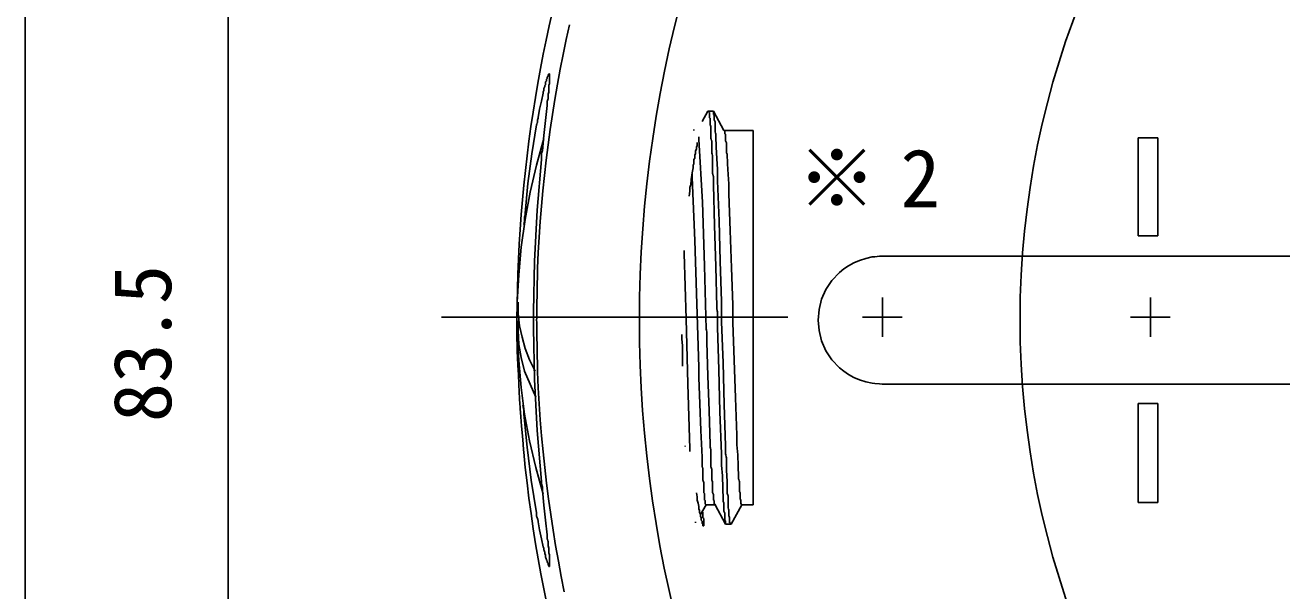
# Model space of a CAD drawing. Units: millimetres on the paper. Extents: x -139 to 141, y -98 to 91.
# Drawn here: x 43.06 to 74.91, y 19.87 to 34.21 of the extents above; entities that cross this region are included whole.
import ezdxf
from ezdxf.enums import TextEntityAlignment as Align

# ---------------------------------------------------------------- set-up
doc = ezdxf.new("R2010")
doc.units = ezdxf.units.MM
for name, color, linetype in [('0-1_外形線', 4, 'Continuous'), ('0-3_レイヤー_1_0', 4, 'Continuous'), ('0-8_寸法線', 4, 'Continuous')]:
    doc.layers.add(name, color=color, linetype=linetype)
doc.styles.add('ＭＳ ゴシック', font='')
doc.styles.get('ＭＳ ゴシック').set_extended_font_data('MS Gothic')

msp = doc.modelspace()

# ---------------------------------------------------------------- linework, layer by layer
at = {"layer": '0-1_外形線'}
for p, q in [((43.061, -10.287), (43.061, 85.689)), ((60.215, 31.764), (60.359, 32.031)), ((60.482, 32.031), (60.379, 32.031)), ((60.502, 32.031), (60.769, 31.538)), ((60.009, 31.538), (60.009, 31.559)), ((60.769, 31.538), (61.509, 31.538)), ((56.208, 31.333), (56.023, 30.655)), ((60.091, 31.23), (60.091, 31.148)), ((71.268, 31.353), (71.761, 31.353)), ((71.268, 28.867), (71.268, 31.353)), ((71.761, 31.353), (71.761, 28.867)), ((60.05, 30.942), (60.03, 30.922)), ((60.03, 30.922), (60.03, 30.839)), ((60.071, 31.065), (60.05, 31.024)), ((60.05, 31.024), (60.05, 30.942)), ((60.091, 31.148), (60.071, 31.127)), ((60.071, 31.127), (60.071, 31.065)), ((56.023, 30.655), (55.859, 29.977)), ((60.009, 30.696), (59.989, 30.655)), ((60.03, 30.839), (60.009, 30.798)), ((60.009, 30.798), (60.009, 30.696)), ((55.859, 29.977), (55.736, 29.278)), ((59.907, 29.997), (59.886, 29.874)), ((59.907, 30.1), (59.907, 29.997)), ((55.736, 29.278), (55.633, 28.579)), ((55.715, 29.237), (55.695, 29.155)), ((71.761, 28.867), (71.268, 28.867)), ((55.633, 28.579), (55.571, 27.881)), ((64.776, 28.353), (77.761, 28.353)), ((55.571, 27.881), (55.53, 27.182)), ((55.551, 27.182), (55.551, 26.895)), ((64.783, 26.303), (64.783, 27.307)), ((71.577, 26.303), (71.577, 27.307)), ((62.392, 26.805), (53.615, 26.805)), ((55.551, 26.895), (55.592, 26.587)), ((55.571, 26.792), (55.551, 26.463)), ((64.281, 26.805), (65.285, 26.805)), ((71.074, 26.805), (72.079, 26.805)), ((55.551, 26.463), (55.571, 26.114)), ((55.592, 26.587), (55.654, 26.299)), ((55.53, 26.402), (55.571, 25.703)), ((55.571, 26.114), (55.633, 25.785)), ((55.654, 26.299), (55.736, 26.011)), ((55.736, 26.011), (55.839, 25.724)), ((55.571, 25.703), (55.633, 25.025)), ((55.633, 25.785), (55.715, 25.436)), ((55.839, 25.724), (55.982, 25.436)), ((55.715, 25.436), (56.003, 24.779)), ((55.633, 25.025), (55.715, 24.347)), ((77.761, 25.107), (64.776, 25.107)), ((71.268, 24.614), (71.761, 24.614)), ((71.268, 22.108), (71.268, 24.614)), ((71.761, 24.614), (71.761, 22.108)), ((55.715, 24.347), (55.839, 23.669)), ((55.839, 23.669), (56.003, 22.991)), ((59.783, 23.525), (59.783, 23.546)), ((56.003, 22.991), (56.188, 22.313)), ((60.071, 22.354), (60.091, 22.251)), ((60.091, 22.251), (60.091, 22.169)), ((60.091, 22.169), (60.112, 22.087)), ((60.112, 22.087), (60.133, 22.005)), ((60.133, 22.005), (60.133, 21.943)), ((60.317, 22.046), (60.174, 21.799)), ((60.317, 22.046), (60.543, 22.046)), ((60.811, 21.553), (60.543, 22.046)), ((61.221, 22.046), (60.954, 21.553)), ((61.221, 22.046), (61.509, 22.046)), ((71.761, 22.108), (71.268, 22.108)), ((60.133, 21.943), (60.153, 21.902)), ((60.153, 21.902), (60.153, 21.861)), ((60.153, 21.861), (60.174, 21.799)), ((60.174, 21.799), (60.174, 21.758)), ((60.174, 21.758), (60.194, 21.717)), ((60.194, 21.717), (60.194, 21.656)), ((60.194, 21.656), (60.215, 21.635)), ((60.235, 21.841), (60.215, 21.882)), ((60.235, 21.717), (60.235, 21.841)), ((60.256, 21.697), (60.235, 21.717)), ((60.256, 21.676), (60.256, 21.697)), ((60.256, 21.512), (60.256, 21.676)), ((60.05, 21.594), (60.05, 21.615)), ((60.215, 21.635), (60.215, 21.573)), ((60.215, 21.573), (60.235, 21.553)), ((60.235, 21.553), (60.235, 21.512)), ((60.235, 21.512), (60.256, 21.512)), ((60.934, 21.553), (60.831, 21.553))]:
    msp.add_line(p, q, dxfattribs=at)
for points in [[(58.884, 30.761), (58.963, 31.333), (59.052, 31.903), (59.152, 32.473), (59.262, 33.041), (59.383, 33.607), (59.514, 34.171), (59.656, 34.734)], [(56.423, 34.553), (56.342, 34.193), (56.264, 33.831), (56.19, 33.469), (56.12, 33.105), (56.054, 32.74), (55.992, 32.374), (55.933, 32.006), (55.878, 31.638), (55.827, 31.268), (55.78, 30.897), (55.737, 30.526), (55.698, 30.153)], [(56.853, 34.22), (56.771, 33.844), (56.693, 33.467), (56.619, 33.089), (56.55, 32.709), (56.484, 32.327)], [(56.291, 32.853), (56.285, 32.848), (56.275, 32.838), (56.27, 32.832)], [(56.27, 32.832), (56.27, 32.822), (56.27, 32.802), (56.27, 32.791)], [(56.311, 32.915), (56.306, 32.909), (56.296, 32.899), (56.291, 32.894)], [(56.291, 32.894), (56.291, 32.883), (56.291, 32.864), (56.291, 32.853)], [(56.311, 32.956), (56.311, 32.945), (56.311, 32.925), (56.311, 32.915)], [(56.332, 32.956), (56.326, 32.956), (56.316, 32.956), (56.311, 32.956)], [(56.332, 32.976), (56.332, 32.971), (56.332, 32.961), (56.332, 32.956)], [(56.352, 32.976), (56.347, 32.976), (56.337, 32.976), (56.332, 32.976)], [(56.352, 32.73), (56.352, 32.794), (56.352, 32.912), (56.352, 32.976)], [(56.188, 32.483), (56.146, 32.278), (56.095, 32.074), (56.065, 31.867)], [(56.208, 32.565), (56.203, 32.555), (56.193, 32.535), (56.188, 32.524)], [(56.188, 32.524), (56.188, 32.514), (56.188, 32.494), (56.188, 32.483)], [(56.229, 32.648), (56.224, 32.637), (56.214, 32.617), (56.208, 32.606)], [(56.208, 32.606), (56.208, 32.596), (56.208, 32.576), (56.208, 32.565)], [(56.249, 32.709), (56.244, 32.698), (56.234, 32.679), (56.229, 32.668)], [(56.229, 32.668), (56.229, 32.663), (56.229, 32.653), (56.229, 32.648)], [(56.27, 32.791), (56.265, 32.786), (56.255, 32.776), (56.249, 32.771)], [(56.249, 32.771), (56.249, 32.755), (56.249, 32.725), (56.249, 32.709)], [(56.311, 32.339), (56.314, 32.458), (56.329, 32.509), (56.332, 32.627)], [(56.332, 32.689), (56.337, 32.699), (56.347, 32.719), (56.352, 32.73)], [(56.332, 32.627), (56.332, 32.643), (56.332, 32.673), (56.332, 32.689)], [(56.484, 32.327), (56.423, 31.945), (56.366, 31.56), (56.313, 31.175), (56.264, 30.788), (56.219, 30.4), (56.179, 30.011), (56.144, 29.62), (56.112, 29.228), (56.085, 28.835), (56.062, 28.441), (56.044, 28.045)], [(56.167, 31.024), (56.204, 31.409), (56.244, 31.794), (56.291, 32.175)], [(56.291, 32.278), (56.296, 32.294), (56.306, 32.323), (56.311, 32.339)], [(56.291, 32.175), (56.291, 32.202), (56.291, 32.251), (56.291, 32.278)], [(56.065, 31.867), (56.059, 31.851), (56.049, 31.821), (56.044, 31.805)], [(60.379, 32.031), (60.374, 32.031), (60.364, 32.031), (60.359, 32.031)], [(60.379, 32.011), (60.379, 32.016), (60.379, 32.026), (60.379, 32.031)], [(60.4, 31.99), (60.394, 31.995), (60.384, 32.005), (60.379, 32.011)], [(60.4, 31.867), (60.4, 31.899), (60.4, 31.958), (60.4, 31.99)], [(60.42, 31.846), (60.415, 31.852), (60.405, 31.861), (60.4, 31.867)], [(60.502, 32.031), (60.497, 32.031), (60.487, 32.031), (60.482, 32.031)], [(60.502, 31.949), (60.502, 31.97), (60.502, 32.01), (60.502, 32.031)], [(60.523, 31.928), (60.518, 31.934), (60.508, 31.944), (60.502, 31.949)], [(60.523, 31.805), (60.523, 31.837), (60.523, 31.896), (60.523, 31.928)], [(56.023, 31.682), (55.904, 30.943), (55.801, 30.19), (55.736, 29.442)], [(56.044, 31.744), (56.039, 31.728), (56.029, 31.698), (56.023, 31.682)], [(56.044, 31.805), (56.044, 31.789), (56.044, 31.759), (56.044, 31.744)], [(60.42, 31.682), (60.42, 31.724), (60.42, 31.804), (60.42, 31.846)], [(60.441, 31.62), (60.435, 31.636), (60.426, 31.666), (60.42, 31.682)], [(60.441, 31.333), (60.441, 31.407), (60.441, 31.546), (60.441, 31.62)], [(60.543, 31.764), (60.538, 31.775), (60.528, 31.794), (60.523, 31.805)], [(60.543, 31.518), (60.543, 31.581), (60.543, 31.7), (60.543, 31.764)], [(60.769, 31.538), (60.775, 31.538), (60.785, 31.538), (60.79, 31.538)], [(60.79, 31.538), (60.79, 31.517), (60.79, 31.477), (60.79, 31.456)], [(61.509, 31.538), (61.509, 31.527), (61.509, 31.508), (61.509, 31.497)], [(60.133, 31.312), (60.133, 31.328), (60.133, 31.358), (60.133, 31.374)], [(60.317, 26.504), (60.277, 28.109), (60.223, 29.723), (60.133, 31.312)], [(60.461, 31.271), (60.456, 31.287), (60.446, 31.317), (60.441, 31.333)], [(60.461, 30.963), (60.461, 31.043), (60.461, 31.191), (60.461, 31.271)], [(60.564, 31.456), (60.559, 31.472), (60.549, 31.502), (60.543, 31.518)], [(60.564, 31.394), (60.564, 31.41), (60.564, 31.44), (60.564, 31.456)], [(60.605, 30.552), (60.587, 30.829), (60.571, 31.117), (60.564, 31.394)], [(60.79, 31.456), (60.795, 31.451), (60.805, 31.441), (60.811, 31.435)], [(60.811, 31.435), (60.811, 31.393), (60.811, 31.314), (60.811, 31.271)], [(60.811, 31.271), (60.816, 31.26), (60.826, 31.241), (60.831, 31.23)], [(60.831, 31.23), (60.831, 31.166), (60.831, 31.047), (60.831, 30.983)], [(61.509, 31.497), (61.509, 28.36), (61.509, 25.224), (61.509, 22.087)], [(56.147, 30.963), (56.152, 30.979), (56.162, 31.008), (56.167, 31.024)], [(56.147, 30.798), (56.147, 30.841), (56.147, 30.92), (56.147, 30.963)], [(60.482, 30.881), (60.477, 30.902), (60.467, 30.941), (60.461, 30.963)], [(60.831, 30.983), (60.836, 30.973), (60.846, 30.953), (60.852, 30.942)], [(60.852, 30.942), (60.859, 30.695), (60.872, 30.42), (60.893, 30.182)], [(55.941, 26.936), (55.969, 28.225), (56.035, 29.52), (56.147, 30.798)], [(59.51, 19.306), (59.379, 19.871), (59.258, 20.437), (59.148, 21.005), (59.049, 21.574), (58.96, 22.144), (58.882, 22.716), (58.814, 23.289), (58.756, 23.862), (58.709, 24.437), (58.673, 25.012), (58.646, 25.587), (58.631, 26.163), (58.626, 26.738), (58.631, 27.314), (58.647, 27.89), (58.674, 28.465), (58.711, 29.04), (58.758, 29.615), (58.816, 30.188), (58.884, 30.761)], [(59.989, 30.593), (59.963, 30.461), (59.938, 30.293), (59.927, 30.161)], [(59.989, 30.655), (59.989, 30.639), (59.989, 30.609), (59.989, 30.593)], [(60.482, 30.449), (60.482, 30.561), (60.482, 30.769), (60.482, 30.881)], [(59.968, 30.449), (59.968, 30.422), (59.968, 30.373), (59.968, 30.346)], [(59.968, 30.346), (60.03, 28.745), (60.079, 27.142), (60.133, 25.539)], [(60.502, 30.367), (60.497, 30.388), (60.487, 30.428), (60.482, 30.449)], [(60.502, 30.161), (60.502, 30.215), (60.502, 30.314), (60.502, 30.367)], [(60.605, 30.264), (60.605, 30.339), (60.605, 30.477), (60.605, 30.552)], [(60.708, 27.203), (60.673, 28.223), (60.644, 29.245), (60.605, 30.264)], [(55.698, 30.153), (55.663, 29.779), (55.631, 29.404), (55.604, 29.028), (55.581, 28.652), (55.561, 28.274), (55.546, 27.896), (55.535, 27.516), (55.527, 27.136), (55.524, 26.755), (55.525, 26.373), (55.53, 25.991)], [(59.927, 30.161), (59.922, 30.146), (59.912, 30.116), (59.907, 30.1)], [(60.585, 27.059), (60.567, 28.093), (60.533, 29.129), (60.502, 30.161)], [(60.893, 30.182), (60.893, 30.118), (60.893, 29.999), (60.893, 29.935)], [(60.893, 29.935), (60.929, 28.998), (60.957, 28.058), (60.995, 27.121)], [(55.736, 29.442), (55.73, 29.416), (55.721, 29.366), (55.715, 29.34)], [(55.715, 29.34), (55.715, 29.313), (55.715, 29.264), (55.715, 29.237)], [(59.763, 28.415), (59.763, 28.436), (59.763, 28.476), (59.763, 28.497)], [(59.907, 23.464), (59.855, 25.113), (59.808, 26.764), (59.763, 28.415)], [(64.776, 28.353), (64.712, 28.348), (64.593, 28.338), (64.529, 28.333)], [(56.044, 28.045), (56.043, 27.989), (56.041, 27.84), (56.037, 27.629), (56.034, 27.388), (56.03, 27.146), (56.027, 26.936), (56.024, 26.787), (56.023, 26.73)], [(64.529, 28.333), (64.363, 28.294), (64.208, 28.243), (64.063, 28.182), (63.929, 28.11), (63.806, 28.028), (63.694, 27.938), (63.501, 27.734), (63.351, 27.506), (63.244, 27.258), (63.18, 26.997), (63.158, 26.73), (63.18, 26.464), (63.244, 26.203), (63.351, 25.955), (63.501, 25.726), (63.694, 25.523), (63.806, 25.433), (63.929, 25.351), (64.063, 25.279), (64.208, 25.217), (64.363, 25.167), (64.529, 25.128)], [(60.708, 26.689), (60.708, 26.77), (60.708, 26.946), (60.708, 27.123), (60.708, 27.203)], [(60.995, 27.121), (60.995, 27.004), (60.995, 26.786), (60.995, 26.669)], [(55.941, 26.525), (55.941, 26.631), (55.941, 26.829), (55.941, 26.936)], [(60.605, 26.936), (60.6, 26.968), (60.59, 27.027), (60.585, 27.059)], [(60.605, 26.545), (60.605, 26.647), (60.605, 26.835), (60.605, 26.936)], [(56.147, 22.642), (56.038, 23.93), (55.969, 25.227), (55.941, 26.525)], [(56.023, 26.73), (56.024, 26.674), (56.027, 26.525), (56.03, 26.314), (56.034, 26.073), (56.037, 25.831), (56.041, 25.621), (56.043, 25.472), (56.044, 25.415)], [(60.338, 26.402), (60.333, 26.428), (60.323, 26.478), (60.317, 26.504)], [(60.708, 23.34), (60.668, 24.407), (60.638, 25.477), (60.605, 26.545)], [(60.811, 23.546), (60.776, 24.593), (60.749, 25.643), (60.708, 26.689)], [(60.995, 26.669), (61.031, 25.717), (61.059, 24.763), (61.098, 23.813)], [(59.701, 26.258), (59.701, 26.284), (59.701, 26.334), (59.701, 26.361)], [(59.722, 25.662), (59.721, 25.858), (59.723, 26.075), (59.701, 26.258)], [(60.338, 26.176), (60.338, 26.234), (60.338, 26.343), (60.338, 26.402)], [(60.42, 23.566), (60.393, 24.436), (60.363, 25.305), (60.338, 26.176)], [(55.53, 25.991), (55.533, 25.935), (55.54, 25.788), (55.55, 25.581), (55.561, 25.344), (55.572, 25.106), (55.582, 24.899), (55.589, 24.752), (55.592, 24.696)], [(59.722, 25.559), (59.722, 25.586), (59.722, 25.635), (59.722, 25.662)], [(60.133, 25.539), (60.133, 25.469), (60.133, 25.341), (60.133, 25.272)], [(56.044, 25.415), (56.063, 25.009), (56.086, 24.603), (56.115, 24.199), (56.147, 23.796), (56.185, 23.394), (56.227, 22.993), (56.273, 22.594), (56.324, 22.197), (56.38, 21.801), (56.44, 21.406), (56.504, 21.013), (56.573, 20.621), (56.646, 20.231), (56.724, 19.842)], [(60.133, 25.272), (60.161, 24.603), (60.183, 23.927), (60.215, 23.258)], [(64.529, 25.128), (64.593, 25.122), (64.712, 25.113), (64.776, 25.107)], [(55.592, 24.696), (55.596, 24.64), (55.608, 24.491), (55.624, 24.28), (55.643, 24.039), (55.662, 23.797), (55.679, 23.587), (55.69, 23.438), (55.695, 23.381)], [(55.674, 24.573), (55.679, 24.541), (55.689, 24.482), (55.695, 24.45)], [(55.695, 24.45), (55.695, 24.423), (55.695, 24.374), (55.695, 24.347)], [(55.695, 24.347), (55.781, 23.507), (55.881, 22.67), (56.023, 21.841)], [(61.098, 23.813), (61.098, 23.749), (61.098, 23.63), (61.098, 23.566)], [(55.695, 23.381), (55.735, 22.991), (55.779, 22.601), (55.827, 22.213), (55.88, 21.826), (55.936, 21.441), (55.997, 21.057), (56.063, 20.674), (56.132, 20.293), (56.205, 19.914), (56.283, 19.535)], [(59.907, 23.402), (59.907, 23.418), (59.907, 23.448), (59.907, 23.464)], [(60.215, 23.258), (60.215, 23.194), (60.215, 23.076), (60.215, 23.012)], [(60.42, 23.505), (60.42, 23.521), (60.42, 23.55), (60.42, 23.566)], [(60.441, 23.423), (60.435, 23.444), (60.426, 23.483), (60.42, 23.505)], [(60.441, 23.012), (60.441, 23.118), (60.441, 23.316), (60.441, 23.423)], [(60.708, 23.053), (60.708, 23.127), (60.708, 23.266), (60.708, 23.34)], [(60.811, 23.34), (60.811, 23.394), (60.811, 23.493), (60.811, 23.546)], [(60.831, 23.238), (60.826, 23.264), (60.816, 23.314), (60.811, 23.34)], [(61.098, 23.566), (61.119, 23.316), (61.131, 23.027), (61.139, 22.765)], [(60.215, 23.012), (60.22, 23.001), (60.23, 22.981), (60.235, 22.971)], [(60.235, 22.971), (60.235, 22.891), (60.235, 22.742), (60.235, 22.662)], [(60.461, 22.95), (60.456, 22.966), (60.446, 22.996), (60.441, 23.012)], [(60.461, 22.662), (60.461, 22.737), (60.461, 22.875), (60.461, 22.95)], [(60.749, 22.19), (60.741, 22.473), (60.729, 22.778), (60.708, 23.053)], [(60.852, 22.334), (60.848, 22.638), (60.832, 22.928), (60.831, 23.238)], [(56.147, 22.58), (56.147, 22.596), (56.147, 22.626), (56.147, 22.642)], [(60.235, 22.662), (60.241, 22.652), (60.25, 22.632), (60.256, 22.621)], [(60.256, 22.621), (60.256, 22.552), (60.256, 22.423), (60.256, 22.354)], [(60.482, 22.621), (60.477, 22.632), (60.467, 22.652), (60.461, 22.662)], [(60.482, 22.354), (60.482, 22.423), (60.482, 22.552), (60.482, 22.621)], [(61.139, 22.765), (61.139, 22.749), (61.139, 22.719), (61.139, 22.703)], [(61.139, 22.703), (61.145, 22.687), (61.155, 22.658), (61.16, 22.642)], [(61.16, 22.642), (61.16, 22.578), (61.16, 22.459), (61.16, 22.395)], [(56.167, 22.498), (56.162, 22.519), (56.152, 22.559), (56.147, 22.58)], [(56.167, 22.416), (56.167, 22.437), (56.167, 22.477), (56.167, 22.498)], [(56.291, 21.286), (56.244, 21.661), (56.204, 22.038), (56.167, 22.416)], [(60.256, 22.354), (60.261, 22.349), (60.271, 22.339), (60.276, 22.334)], [(60.276, 22.334), (60.276, 22.291), (60.276, 22.212), (60.276, 22.169)], [(60.502, 22.313), (60.497, 22.324), (60.487, 22.343), (60.482, 22.354)], [(60.502, 22.169), (60.502, 22.207), (60.502, 22.276), (60.502, 22.313)], [(60.872, 22.272), (60.867, 22.288), (60.857, 22.318), (60.852, 22.334)], [(61.16, 22.395), (61.165, 22.385), (61.175, 22.365), (61.18, 22.354)], [(61.18, 22.354), (61.18, 22.312), (61.18, 22.232), (61.18, 22.19)], [(60.276, 22.169), (60.282, 22.164), (60.292, 22.154), (60.297, 22.149)], [(60.297, 22.149), (60.297, 22.127), (60.297, 22.088), (60.297, 22.067)], [(60.297, 22.067), (60.302, 22.061), (60.312, 22.051), (60.317, 22.046)], [(60.523, 22.149), (60.518, 22.154), (60.508, 22.164), (60.502, 22.169)], [(60.523, 22.067), (60.523, 22.088), (60.523, 22.127), (60.523, 22.149)], [(60.543, 22.067), (60.538, 22.067), (60.528, 22.067), (60.523, 22.067)], [(60.543, 22.046), (60.543, 22.051), (60.543, 22.061), (60.543, 22.067)], [(60.749, 22.128), (60.749, 22.144), (60.749, 22.174), (60.749, 22.19)], [(60.769, 22.087), (60.764, 22.098), (60.754, 22.117), (60.749, 22.128)], [(60.769, 21.882), (60.769, 21.935), (60.769, 22.034), (60.769, 22.087)], [(60.872, 21.984), (60.872, 22.059), (60.872, 22.197), (60.872, 22.272)], [(60.893, 21.923), (60.887, 21.939), (60.878, 21.968), (60.872, 21.984)], [(61.18, 22.19), (61.186, 22.179), (61.196, 22.159), (61.201, 22.149)], [(61.201, 22.149), (61.201, 22.127), (61.201, 22.088), (61.201, 22.067)], [(61.201, 22.067), (61.206, 22.067), (61.216, 22.067), (61.221, 22.067)], [(61.221, 22.067), (61.221, 22.061), (61.221, 22.051), (61.221, 22.046)], [(61.509, 22.087), (61.509, 22.076), (61.509, 22.057), (61.509, 22.046)], [(56.023, 21.841), (56.023, 21.819), (56.023, 21.78), (56.023, 21.758)], [(56.023, 21.758), (56.029, 21.742), (56.039, 21.713), (56.044, 21.697)], [(56.044, 21.697), (56.049, 21.675), (56.059, 21.636), (56.065, 21.615)], [(60.256, 21.635), (60.256, 21.646), (60.256, 21.665), (60.256, 21.676)], [(60.79, 21.841), (60.785, 21.851), (60.775, 21.871), (60.769, 21.882)], [(60.79, 21.656), (60.79, 21.704), (60.79, 21.793), (60.79, 21.841)], [(60.811, 21.635), (60.805, 21.64), (60.795, 21.65), (60.79, 21.656)], [(60.893, 21.758), (60.893, 21.801), (60.893, 21.88), (60.893, 21.923)], [(60.913, 21.717), (60.908, 21.728), (60.898, 21.748), (60.893, 21.758)], [(60.913, 21.594), (60.913, 21.626), (60.913, 21.685), (60.913, 21.717)], [(56.065, 21.615), (56.096, 21.41), (56.142, 21.186), (56.188, 20.978)], [(60.256, 21.532), (60.256, 21.567), (60.256, 21.601), (60.256, 21.635)], [(60.256, 21.512), (60.256, 21.517), (60.256, 21.527), (60.256, 21.532)], [(60.811, 21.553), (60.811, 21.574), (60.811, 21.614), (60.811, 21.635)], [(60.831, 21.553), (60.826, 21.553), (60.816, 21.553), (60.811, 21.553)], [(60.934, 21.594), (60.929, 21.594), (60.919, 21.594), (60.913, 21.594)], [(60.934, 21.553), (60.934, 21.564), (60.934, 21.583), (60.934, 21.594)], [(60.954, 21.553), (60.949, 21.553), (60.939, 21.553), (60.934, 21.553)], [(56.291, 21.183), (56.291, 21.21), (56.291, 21.259), (56.291, 21.286)], [(56.311, 21.121), (56.306, 21.137), (56.296, 21.167), (56.291, 21.183)], [(56.332, 20.834), (56.329, 20.952), (56.314, 21.003), (56.311, 21.121)], [(56.188, 20.978), (56.193, 20.967), (56.203, 20.947), (56.208, 20.937)], [(56.208, 20.937), (56.208, 20.926), (56.208, 20.906), (56.208, 20.895)], [(56.208, 20.895), (56.214, 20.885), (56.224, 20.865), (56.229, 20.854)], [(56.229, 20.854), (56.229, 20.844), (56.229, 20.824), (56.229, 20.813)], [(56.229, 20.813), (56.234, 20.803), (56.244, 20.783), (56.249, 20.772)], [(56.249, 20.772), (56.249, 20.756), (56.249, 20.726), (56.249, 20.71)], [(56.249, 20.71), (56.255, 20.7), (56.265, 20.68), (56.27, 20.669)], [(56.332, 20.813), (56.332, 20.819), (56.332, 20.828), (56.332, 20.834)], [(56.352, 20.772), (56.347, 20.783), (56.337, 20.803), (56.332, 20.813)], [(56.352, 20.587), (56.352, 20.649), (56.352, 20.71), (56.352, 20.772)], [(56.27, 20.669), (56.27, 20.664), (56.27, 20.654), (56.27, 20.649)], [(56.27, 20.649), (56.275, 20.644), (56.285, 20.634), (56.291, 20.628)], [(56.291, 20.628), (56.291, 20.618), (56.291, 20.598), (56.291, 20.587)], [(56.291, 20.587), (56.296, 20.582), (56.306, 20.572), (56.311, 20.567)], [(56.311, 20.567), (56.311, 20.556), (56.311, 20.536), (56.311, 20.526)], [(56.311, 20.526), (56.316, 20.52), (56.326, 20.51), (56.332, 20.505)], [(56.332, 20.505), (56.332, 20.5), (56.332, 20.49), (56.332, 20.484)], [(56.332, 20.484), (56.337, 20.484), (56.347, 20.484), (56.352, 20.484)], [(56.352, 20.484), (56.352, 20.511), (56.352, 20.561), (56.352, 20.587)]]:
    msp.add_lwpolyline(points, dxfattribs=at)
at = {"layer": '0-3_レイヤー_1_0'}
msp.add_circle((90.258, 26.741), 21.986, dxfattribs=at)
at = {"layer": '0-8_寸法線'}
msp.add_line((48.202, 45.105), (48.202, 8.337), dxfattribs=at)

# ---------------------------------------------------------------- texts
at = {"layer": '0-1_外形線', "style": 'ＭＳ ゴシック'}
for s, p in [('※', (62.622, 29.144)), ('2', (65.242, 29.144))]:
    msp.add_text(s, height=1.478, dxfattribs=at).set_placement(p, align=Align.BOTTOM_LEFT)
at = {"layer": '0-8_寸法線', "style": 'ＭＳ ゴシック'}
msp.add_text('83.5', height=1.466, rotation=90, dxfattribs=at).set_placement((47.202, 24.142), align=Align.BOTTOM_LEFT)

doc.saveas('drawing.dxf')
